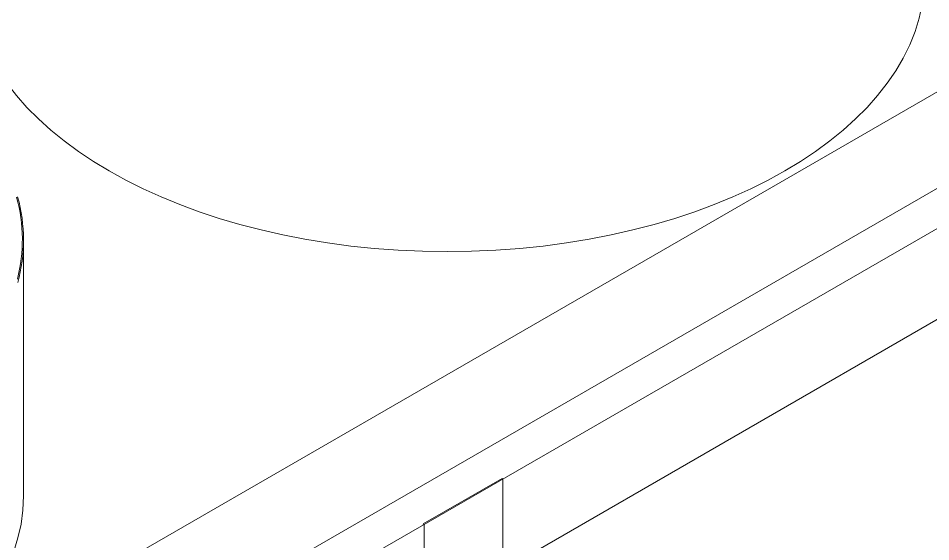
# Model space of a CAD drawing. Header units: millimetres. Extents: x -312439 to 477422, y -331570 to 212570.
# Drawn here: x 451146 to 453149, y 89367 to 90518 of the extents above; entities that cross this region are included whole.
import ezdxf

# ---------------------------------------------------------------- set-up
doc = ezdxf.new("R2010")
doc.units = ezdxf.units.MM

msp = doc.modelspace()

# ---------------------------------------------------------------- linework, layer by layer
at = {"color": 3, "linetype": 'Continuous', "lineweight": 0, "extrusion": (-1.11022e-16, 0.816497, 0.57735)}
for p, q in [((455930.536, 91953.573), (447789.258, 87253.205)), ((448047.334, 87102.205), (456363.548, 91903.573)), ((456112.401, 91846.573), (447972.856, 87147.205)), ((456190.343, 91603.573), (448049.066, 86903.205)), ((451157.306, 89468.081), (451157.306, 90030.97)), ((452208.216, 89506.491), (452035.011, 89406.491)), ((452209.948, 89505.491), (452208.216, 89506.491)), ((452209.948, 89505.491), (452209.948, 85313.677)), ((452035.011, 89406.491), (452036.743, 89405.491)), ((452036.743, 89405.491), (452036.743, 85213.677))]:
    msp.add_line(p, q, dxfattribs=at)
at = {"color": 3, "linetype": 'Continuous', "lineweight": 0}
for centre, major_axis, start_param, end_param in [((452087.072, 90610.389), (-1048.768, 0), 0, 3.14159265), ((450108.538, 90030.97), (-1048.768, 0), 2.98561554, 3.29783032), ((450108.538, 90030.97), (-1046.319, 0), 2.9973499, 3.29716571), ((450108.538, 89468.081), (-1048.768, 0), 0, 3.14159265)]:
    msp.add_ellipse(centre, major_axis=major_axis, ratio=0.57735027, start_param=start_param, end_param=end_param, dxfattribs=at)

doc.saveas('drawing.dxf')
